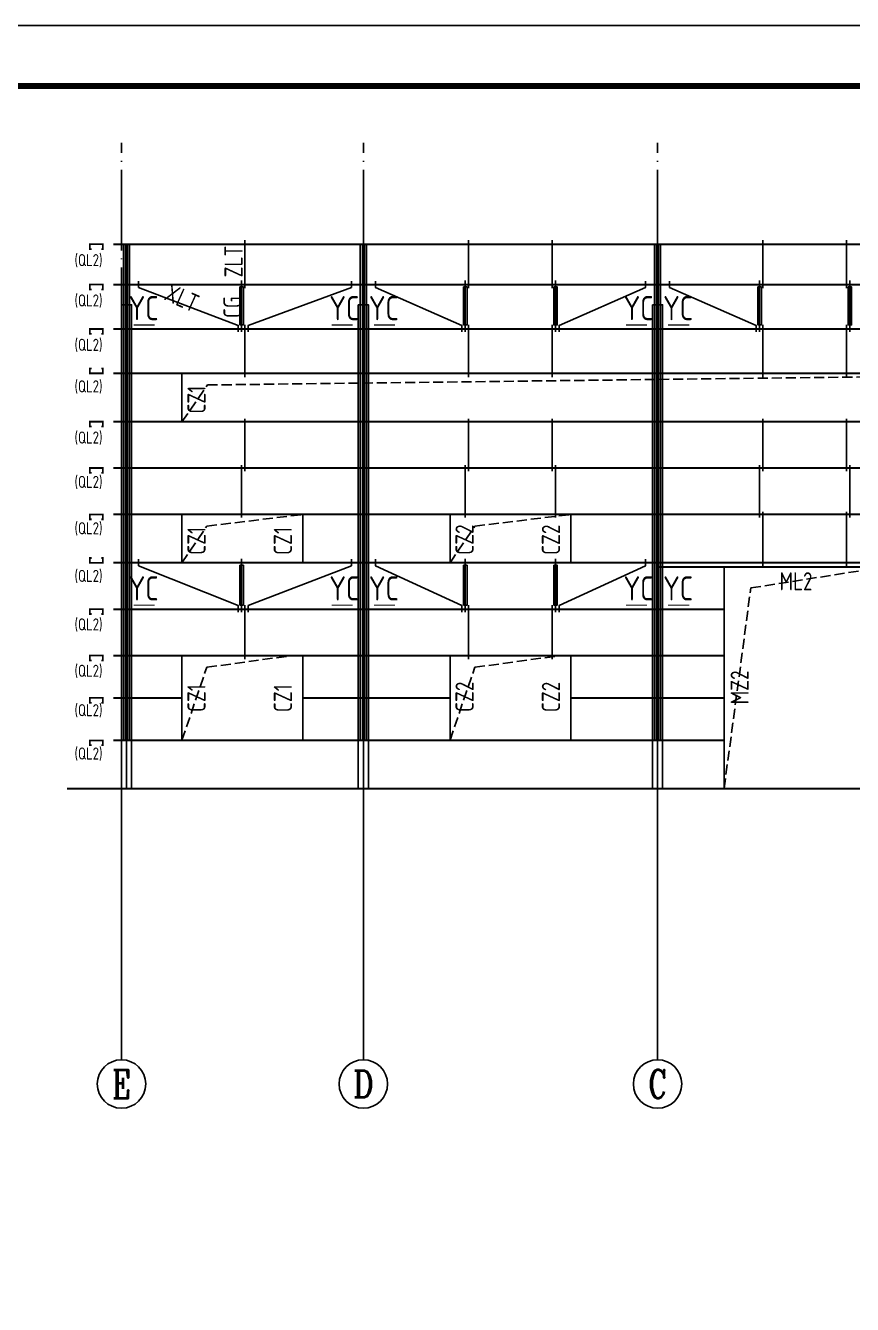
# Model space of a CAD drawing. Extents: x 69728788 to 149766163, y 20718153 to 43663798.
# Drawn here: x 74889993 to 74910506, y 21247906 to 21279619 of the extents above; entities that cross this region are included whole.
import ezdxf
from ezdxf.enums import TextEntityAlignment as Align

# ---------------------------------------------------------------- set-up
doc = ezdxf.new("R2010")
doc.units = 0
doc.header["$LTSCALE"] = 1000
doc.header["$MEASUREMENT"] = 0
for name, pattern in [('CONTINOUS', [0]), ('DASH', [0.35, 0.25, -0.1]), ('DOTE', [2.42, 2, -0.2, 0.02, -0.2])]:
    doc.linetypes.add(name, pattern=pattern)
doc.layers.get('0').update_dxf_attribs({"linetype": 'CONTINUOUS'})
for name, color, linetype in [('03', 3, 'CONTINUOUS'), ('621', 2, 'CONTINUOUS'), ('AXIS', 3, 'CONTINUOUS'), ('AXIS_TEXT', 7, 'CONTINUOUS'), ('DOTE', 251, 'DOTE'), ('PUB_TITLE', 4, 'CONTINUOUS'), ('TDB_文字', 3, 'CONTINUOUS'), ('TEXT', 7, 'CONTINUOUS'), ('屋面隅撑', 1, 'CONTINUOUS'), ('梁', 4, 'CONTINUOUS'), ('梁虚线', 134, 'DASH'), ('檩条拉条', 253, 'CONTINUOUS'), ('钢柱', 3, 'CONTINUOUS')]:
    doc.layers.add(name, color=color, linetype=linetype)
doc.styles.add('_TCH_AXIS', font='COMPLEX', dxfattribs={"bigfont": 'GBCBIG'})
doc.styles.add('COMPLEX', font='COMPLEX')
doc.styles.add('TSSD_Rein', font='atssdeng.shx', dxfattribs={"width": 0.7, "bigfont": 'atssdchn.shx'})

# ---------------------------------------------------------------- blocks, each defined once
blk = doc.blocks.new('_AXISO')
blk.add_circle((0, 0), 0.5)
at = {"layer": 'AXIS_TEXT', "style": 'COMPLEX', "width": 1.041667}
blk.add_attdef('A', text='', height=0.56, dxfattribs=at).set_placement((-0.25, -0.28), (0.25, -0.28), align=Align.FIT)

msp = doc.modelspace()

# ---------------------------------------------------------------- linework, layer by layer
at = {"const_width": 50}
msp.add_lwpolyline([(74922226.8, 21260696.6), (74891019.5, 21260696.6)], dxfattribs=at)
at = {"layer": '03'}
msp.add_line((74892497.7, 21260696.6), (74898372.7, 21260696.6), dxfattribs=at)
at = {"layer": '621', "const_width": 45}
for points in [[(74891869, 21274076.6), (74891909, 21274076.6), (74891909, 21274196.6), (74891589, 21274196.6), (74891589, 21274076.6), (74891629, 21274076.6)], [(74891869, 21273076.6), (74891909, 21273076.6), (74891909, 21273196.6), (74891589, 21273196.6), (74891589, 21273076.6), (74891629, 21273076.6)], [(74891869, 21271976.6), (74891909, 21271976.6), (74891909, 21272096.6), (74891589, 21272096.6), (74891589, 21271976.6), (74891629, 21271976.6)], [(74891869, 21271116.6), (74891909, 21271116.6), (74891909, 21270996.6), (74891589, 21270996.6), (74891589, 21271116.6), (74891629, 21271116.6)], [(74891869, 21269676.6), (74891909, 21269676.6), (74891909, 21269796.6), (74891589, 21269796.6), (74891589, 21269676.6), (74891629, 21269676.6)], [(74891869, 21268526.6), (74891909, 21268526.6), (74891909, 21268646.6), (74891589, 21268646.6), (74891589, 21268526.6), (74891629, 21268526.6)], [(74891869, 21267376.6), (74891909, 21267376.6), (74891909, 21267496.6), (74891589, 21267496.6), (74891589, 21267376.6), (74891629, 21267376.6)], [(74891869, 21266416.6), (74891909, 21266416.6), (74891909, 21266296.6), (74891589, 21266296.6), (74891589, 21266416.6), (74891629, 21266416.6)], [(74891869, 21265026.6), (74891909, 21265026.6), (74891909, 21265146.6), (74891589, 21265146.6), (74891589, 21265026.6), (74891629, 21265026.6)], [(74891869, 21263876.6), (74891909, 21263876.6), (74891909, 21263996.6), (74891589, 21263996.6), (74891589, 21263876.6), (74891629, 21263876.6)], [(74891869, 21262826.6), (74891909, 21262826.6), (74891909, 21262946.6), (74891589, 21262946.6), (74891589, 21262826.6), (74891629, 21262826.6)], [(74891869, 21261772.5), (74891909, 21261772.5), (74891909, 21261892.5), (74891589, 21261892.5), (74891589, 21261772.5), (74891629, 21261772.5)]]:
    msp.add_lwpolyline(points, dxfattribs=at)
at = {"layer": 'AXIS'}
for p, q in [((74892372.7, 21259972.7), (74892372.7, 21253972.7)), ((74898372.7, 21259972.7), (74898372.7, 21253972.7)), ((74905672.7, 21259972.7), (74905672.7, 21253972.7))]:
    msp.add_line(p, q, dxfattribs=at)
at = {"layer": 'DOTE', "color": 25, "linetype": 'DOTE'}
for p, q in [((74892372.7, 21259522.7), (74892372.7, 21276708)), ((74898372.7, 21259522.7), (74898372.7, 21276708)), ((74905672.7, 21259522.7), (74905672.7, 21276708))]:
    msp.add_line(p, q, dxfattribs=at)
at = {"layer": 'PUB_TITLE'}
msp.add_lwpolyline([(74843468.9, 21216619.3), (74932568.9, 21216619.3), (74932568.9, 21279619.3), (74843468.9, 21279619.3)], close=True, dxfattribs=at)
at = {"layer": 'PUB_TITLE', "const_width": 150}
msp.add_lwpolyline([(74847218.9, 21218119.3), (74931068.9, 21218119.3), (74931068.9, 21278119.3), (74847218.9, 21278119.3)], close=True, dxfattribs=at)
at = {"layer": 'TDB_文字'}
for points in [[(74892422.7, 21274196.6), (74892472.7, 21274196.6), (74892472.7, 21261896.6), (74892422.7, 21261896.6)], [(74892522.7, 21274196.6), (74892572.7, 21274196.6), (74892572.7, 21261896.6), (74892522.7, 21261896.6)], [(74898297.7, 21274196.6), (74898347.7, 21274196.6), (74898347.7, 21261896.6), (74898297.7, 21261896.6)], [(74898397.7, 21274196.6), (74898447.7, 21274196.6), (74898447.7, 21261896.6), (74898397.7, 21261896.6)], [(74905597.7, 21274196.6), (74905647.7, 21274196.6), (74905647.7, 21261896.6), (74905597.7, 21261896.6)], [(74905697.7, 21274196.6), (74905747.7, 21274196.6), (74905747.7, 21261896.6), (74905697.7, 21261896.6)]]:
    msp.add_lwpolyline(points, close=True, dxfattribs=at)
at = {"layer": '屋面隅撑', "const_width": 30}
for points in [[(74893196, 21272196.6), (74892673.6, 21272196.6)], [(74897589.4, 21272196.6), (74898111.8, 21272196.6)], [(74899155.9, 21272196.6), (74898633.5, 21272196.6)], [(74904889.4, 21272196.6), (74905411.8, 21272196.6)], [(74906455.9, 21272196.6), (74905933.5, 21272196.6)], [(74893196, 21265246.6), (74892673.6, 21265246.6)], [(74897589.4, 21265246.6), (74898111.8, 21265246.6)], [(74899155.9, 21265246.6), (74898633.5, 21265246.6)], [(74904889.4, 21265246.6), (74905411.8, 21265246.6)], [(74906455.9, 21265246.6), (74905933.5, 21265246.6)]]:
    msp.add_lwpolyline(points, dxfattribs=at)
at = {"layer": '梁', "linetype": 'CONTINOUS'}
for p, q in [((74892497.7, 21260696.6), (74892497.7, 21274196.6)), ((74898372.7, 21260696.6), (74898372.7, 21274190.8)), ((74905672.7, 21260696.6), (74905672.7, 21274190.8)), ((74893872.7, 21270996.6), (74893872.7, 21269796.6)), ((74893872.7, 21267496.6), (74893872.7, 21266296.6)), ((74896872.7, 21267496.6), (74896872.7, 21266296.6)), ((74900522.7, 21267496.6), (74900522.7, 21266296.6)), ((74903522.7, 21267496.6), (74903522.7, 21266296.6)), ((74907322.7, 21266196.6), (74907322.7, 21260696.6)), ((74893872.7, 21263996.6), (74893872.7, 21261896.6)), ((74896872.7, 21263996.6), (74896872.7, 21261896.6)), ((74900522.7, 21263996.6), (74900522.7, 21261896.6)), ((74903522.7, 21263996.6), (74903522.7, 21261896.6))]:
    msp.add_line(p, q, dxfattribs=at)
at = {"layer": '梁', "linetype": 'CONTINOUS', "const_width": 50}
for points in [[(74920472.7, 21274196.6), (74892172.7, 21274196.6)], [(74920472.7, 21273196.6), (74892172.7, 21273196.6)], [(74920472.7, 21272096.6), (74892172.7, 21272096.6)], [(74920472.7, 21270996.6), (74892172.7, 21270996.6)], [(74920472.7, 21269796.6), (74892172.7, 21269796.6)], [(74920472.7, 21268646.6), (74892172.7, 21268646.6)], [(74920472.7, 21267496.6), (74892172.7, 21267496.6)], [(74896297.3, 21266296.6), (74892172.7, 21266296.6)], [(74902722.7, 21266296.6), (74896297.3, 21266296.6)], [(74920472.7, 21266296.6), (74902722.7, 21266296.6)], [(74912972.7, 21266196.6), (74905672.7, 21266196.6)], [(74896297.3, 21265146.6), (74892172.7, 21265146.6)], [(74902722.7, 21265146.6), (74896297.3, 21265146.6)], [(74907322.7, 21265146.6), (74902722.7, 21265146.6)], [(74895772.7, 21263996.6), (74892172.7, 21263996.6)], [(74902722.7, 21263996.6), (74895772.7, 21263996.6)], [(74907322.7, 21263996.6), (74902722.7, 21263996.6)], [(74893872.7, 21262946.6), (74892172.7, 21262946.6)], [(74900522.7, 21262946.6), (74896872.7, 21262946.6)], [(74900522.7, 21262946.6), (74896872.7, 21262946.6)], [(74907322.7, 21262946.6), (74903522.7, 21262946.6)], [(74905372.7, 21261896.6), (74892172.7, 21261896.6)], [(74907322.7, 21261896.6), (74905372.7, 21261896.6)]]:
    msp.add_lwpolyline(points, dxfattribs=at)
at = {"layer": '梁虚线'}
for points in [[(74893872.7, 21269796.6), (74894506.7, 21270706.7), (74918122.7, 21270996.6)], [(74893872.7, 21266296.6), (74894487.3, 21267206.7), (74896872.7, 21267496.6)], [(74900522.7, 21266296.6), (74901137.3, 21267206.7), (74903522.7, 21267496.6)], [(74907322.7, 21260696.6), (74907985.3, 21265673.2), (74911322.7, 21266196.6)], [(74893872.7, 21261896.6), (74894487.3, 21263706.7), (74896622.7, 21263996.6)], [(74900522.7, 21261896.6), (74901137.3, 21263706.7), (74903272.7, 21263996.6)]]:
    msp.add_lwpolyline(points, dxfattribs=at)
at = {"layer": '檩条拉条'}
for p, q in [((74895435.2, 21273104.4), (74895435.2, 21274297.5)), ((74900985.5, 21273104.4), (74900985.5, 21274297.5)), ((74903059.8, 21273104.4), (74903059.8, 21274297.5)), ((74908285.5, 21273104.4), (74908285.5, 21274297.5)), ((74910359.8, 21273104.4), (74910359.8, 21274297.5)), ((74895351.2, 21273297.5), (74895351.2, 21272024.4)), ((74895351.2, 21272024.4), (74895351.2, 21273297.5)), ((74900901.6, 21273297.5), (74900901.6, 21272024.4)), ((74900901.6, 21272024.4), (74900901.6, 21273297.5)), ((74903143.7, 21273297.5), (74903143.7, 21272024.4)), ((74903143.7, 21272024.4), (74903143.7, 21273297.5)), ((74908201.6, 21273297.5), (74908201.6, 21272024.4)), ((74908201.6, 21272024.4), (74908201.6, 21273297.5)), ((74910443.7, 21273297.5), (74910443.7, 21272024.4)), ((74910443.7, 21272024.4), (74910443.7, 21273297.5)), ((74895435.2, 21270904.4), (74895435.2, 21272197.5)), ((74900985.5, 21270904.4), (74900985.5, 21272197.5)), ((74903059.8, 21270904.4), (74903059.8, 21272197.5)), ((74908285.5, 21270904.4), (74908285.5, 21272197.5)), ((74910359.8, 21270904.4), (74910359.8, 21272197.5)), ((74895435.2, 21268571.5), (74895435.2, 21269864.7)), ((74900985.5, 21268571.5), (74900985.5, 21269864.7)), ((74903059.8, 21268571.5), (74903059.8, 21269864.7)), ((74908285.5, 21268571.5), (74908285.5, 21269864.7)), ((74910359.8, 21268571.5), (74910359.8, 21269864.7)), ((74895351.2, 21267421.5), (74895351.2, 21268714.7)), ((74900901.5, 21267421.5), (74900901.5, 21268714.7)), ((74903143.8, 21267421.5), (74903143.8, 21268714.7)), ((74908201.5, 21267421.5), (74908201.5, 21268714.7)), ((74910443.8, 21267421.5), (74910443.8, 21268714.7)), ((74908285.5, 21266221.5), (74908285.5, 21267564.7)), ((74910359.8, 21266221.5), (74910359.8, 21267564.7)), ((74895351.2, 21266397.5), (74895351.2, 21265074.4)), ((74895351.2, 21265074.4), (74895351.2, 21266397.5)), ((74900901.6, 21266397.5), (74900901.6, 21265074.4)), ((74900901.6, 21265074.4), (74900901.6, 21266397.5)), ((74903143.7, 21266397.5), (74903143.7, 21265074.4)), ((74903143.7, 21265074.4), (74903143.7, 21266397.5)), ((74895435.2, 21263904.4), (74895435.2, 21265247.5)), ((74900985.5, 21263904.4), (74900985.5, 21265247.5)), ((74903059.8, 21263904.4), (74903059.8, 21265247.5))]:
    msp.add_line(p, q, dxfattribs=at)
for points in [[(74892795.3, 21273284.4), (74892795.3, 21273124.4), (74895267.2, 21272184.4), (74895267.2, 21272024.4)], [(74898075, 21273284.4), (74898075, 21273124.4), (74895519.2, 21272184.4), (74895519.2, 21272024.4)], [(74898670.3, 21273284.4), (74898670.3, 21273124.4), (74900817.6, 21272184.4), (74900817.6, 21272024.4)], [(74905375, 21273284.4), (74905375, 21273124.4), (74903227.7, 21272184.4), (74903227.7, 21272024.4)], [(74905970.3, 21273284.4), (74905970.3, 21273124.4), (74908117.6, 21272184.4), (74908117.6, 21272024.4)], [(74892795.3, 21266384.4), (74892795.3, 21266224.4), (74895267.2, 21265234.4), (74895267.2, 21265074.4)], [(74898075, 21266384.4), (74898075, 21266224.4), (74895519.2, 21265234.4), (74895519.2, 21265074.4)], [(74898670.3, 21266384.4), (74898670.3, 21266224.4), (74900817.6, 21265234.4), (74900817.6, 21265074.4)], [(74905375, 21266384.4), (74905375, 21266224.4), (74903227.7, 21265234.4), (74903227.7, 21265074.4)]]:
    msp.add_lwpolyline(points, dxfattribs=at)
for points in [[(74895396.6, 21273137.5), (74895310.1, 21273137.5), (74895310.1, 21272197.5), (74895396.6, 21272197.5)], [(74900947, 21273137.5), (74900860.5, 21273137.5), (74900860.5, 21272197.5), (74900947, 21272197.5)], [(74903098.4, 21273137.5), (74903184.9, 21273137.5), (74903184.9, 21272197.5), (74903098.4, 21272197.5)], [(74908247, 21273137.5), (74908160.5, 21273137.5), (74908160.5, 21272197.5), (74908247, 21272197.5)], [(74910398.4, 21273137.5), (74910484.9, 21273137.5), (74910484.9, 21272197.5), (74910398.4, 21272197.5)], [(74895396.6, 21266237.5), (74895310.1, 21266237.5), (74895310.1, 21265247.5), (74895396.6, 21265247.5)], [(74900947, 21266237.5), (74900860.5, 21266237.5), (74900860.5, 21265247.5), (74900947, 21265247.5)], [(74903098.4, 21266237.5), (74903184.9, 21266237.5), (74903184.9, 21265247.5), (74903098.4, 21265247.5)]]:
    msp.add_lwpolyline(points, close=True, dxfattribs=at)
at = {"layer": '钢柱', "color": 6}
for points in [[(74892372.7, 21272696.6), (74892622.7, 21272696.6), (74892622.7, 21260696.6), (74892372.7, 21260696.6)], [(74898247.7, 21272696.6), (74898497.7, 21272696.6), (74898497.7, 21260696.6), (74898247.7, 21260696.6)], [(74905547.7, 21272696.6), (74905797.7, 21272696.6), (74905797.7, 21260696.6), (74905547.7, 21260696.6)]]:
    msp.add_lwpolyline(points, close=True, dxfattribs=at)

# ---------------------------------------------------------------- block references
at = {"layer": 'AXIS'}
ref = msp.add_blockref('_AXISO', (74892372.7, 21253372.7), dxfattribs=dict(at, xscale=-1200, yscale=1200, zscale=1200))
ref.add_attrib('A', 'E', dxfattribs={"layer": 'AXIS_TEXT', "height": 698.9, "style": '_TCH_AXIS', "width": 0.875}).set_placement((74892139.7, 21253023.3), (74892605.6, 21253023.3), align=Align.FIT)
ref = msp.add_blockref('_AXISO', (74898372.7, 21253372.7), dxfattribs=dict(at, xscale=-1200, yscale=1200, zscale=1200))
ref.add_attrib('A', 'D', dxfattribs={"layer": 'AXIS_TEXT', "height": 668.2, "style": '_TCH_AXIS', "width": 0.941176}).set_placement((74898118.1, 21253038.7), (74898627.2, 21253038.7), align=Align.FIT)
ref = msp.add_blockref('_AXISO', (74905672.7, 21253372.7), dxfattribs=dict(at, xscale=-1200, yscale=1200, zscale=1200))
ref.add_attrib('A', 'C', dxfattribs={"layer": 'AXIS_TEXT', "height": 698.9, "style": '_TCH_AXIS', "width": 0.933333}).set_placement((74905439.7, 21253023.3), (74905905.6, 21253023.3), align=Align.FIT)

# ---------------------------------------------------------------- texts
at = {"layer": 'AXIS', "style": 'TSSD_Rein', "width": 0.8}
for p in [(74891208.5, 21273653.4), (74891208.5, 21272653.4), (74891208.5, 21271553.4), (74891208.5, 21270522.3), (74891208.5, 21269253.4), (74891208.5, 21268153.4), (74891208.5, 21267003.4), (74891208.5, 21265822.3), (74891208.5, 21264619.7), (74891208.5, 21263469.7), (74891208.5, 21262492.8), (74891208.5, 21261418.3)]:
    msp.add_text('(QL2)', height=300, dxfattribs=at).set_placement(p)
at = {"layer": 'TEXT', "style": 'TSSD_Rein', "width": 0.8}
for s, rotation, p in [('ZLT ', 90, (74895377.6, 21273374.8)), ('XLT ', 335.90299, (74893404, 21272829.2)), ('CG ', 90, (74895351.7, 21272366.6)), ('CZ1', 90, (74894458.3, 21269996.1)), ('CZ1', 90, (74894458.3, 21266496.1)), ('CZ1', 90, (74896600.6, 21266493.3)), ('CZ2', 90, (74901108.3, 21266496.1)), ('CZ2', 90, (74903250.6, 21266493.3)), ('MZ2', 90, (74907932.7, 21262786.2)), ('CZ2', 90, (74901108.3, 21262596.9)), ('CZ2', 90, (74903250.6, 21262594.2)), ('CZ1', 90, (74894458.3, 21262596.9)), ('CZ1', 90, (74896600.6, 21262594.2))]:
    msp.add_text(s, height=450, rotation=rotation, dxfattribs=at).set_placement(p)
msp.add_text('ML2', height=450, dxfattribs=at).set_placement((74908698.4, 21265614.1))
at = {"layer": '屋面隅撑', "color": 3, "style": 'TSSD_Rein', "width": 0.8}
for p in [(74892550.9, 21272312.6), (74897530, 21272312.6), (74898510.8, 21272312.6), (74904830, 21272312.6), (74905810.8, 21272312.6), (74892550.9, 21265362.6), (74897530, 21265362.6), (74898510.8, 21265362.6), (74904830, 21265362.6), (74905810.8, 21265362.6)]:
    msp.add_text('YC', height=600, dxfattribs=at).set_placement(p)

doc.saveas('drawing.dxf')
